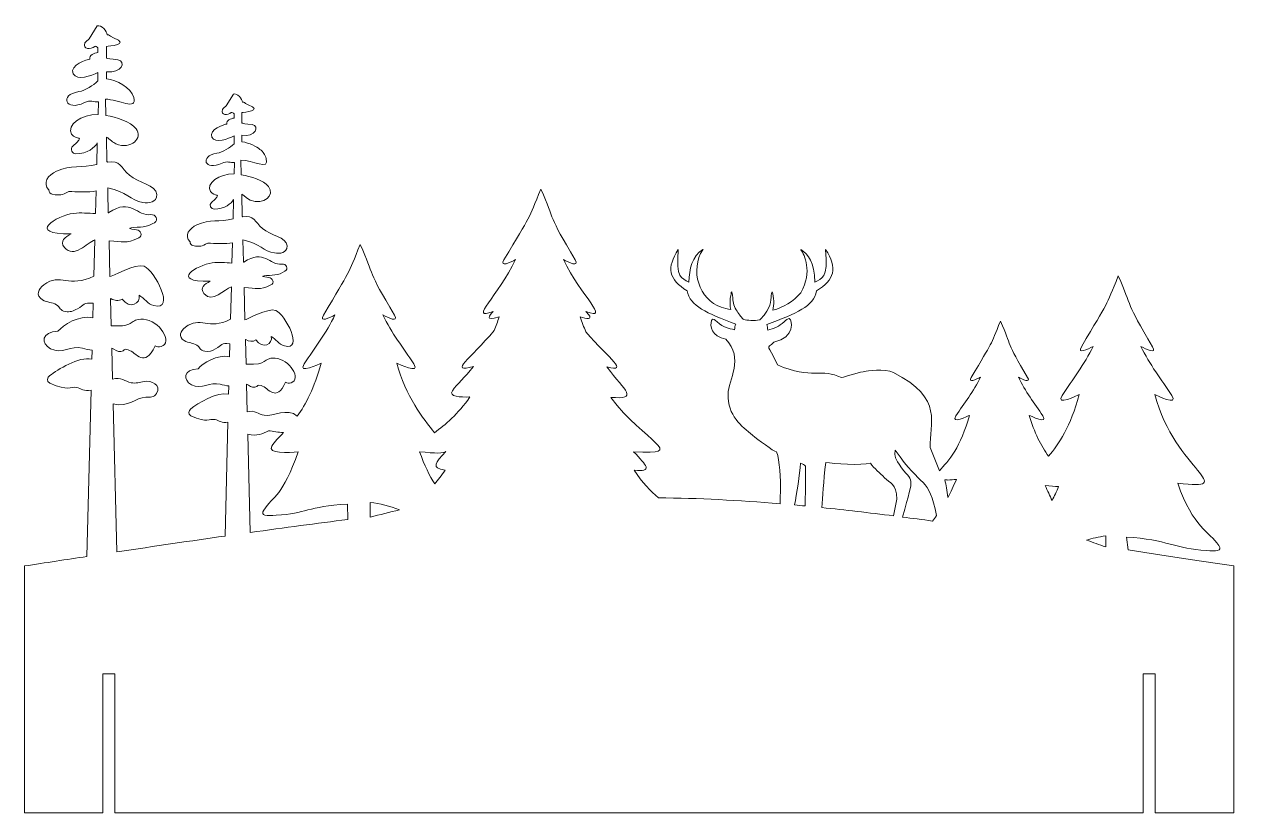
# Model space of a CAD drawing. Header units: inches. Extents: x 1869 to 2492, y -178 to 21.
# Drawn here: x 2185.2 to 2491.8, y -177.8 to 20.8 of the extents above; entities that cross this region are included whole.
import ezdxf

# ---------------------------------------------------------------- set-up
doc = ezdxf.new("R2010")
doc.units = ezdxf.units.IN
doc.header["$MEASUREMENT"] = 0
doc.layers.add('_U+0421_U+043B_U+043E_U+0439 1', color=7, linetype='Continuous')

# ---------------------------------------------------------------- blocks, each defined once
blk = doc.blocks.new('block 9')
at = {"layer": '_U+0421_U+043B_U+043E_U+0439 1', "color": 1, "lineweight": 5, "true_color": 0xff0000}
for points, knots in [([(2463.44, -111.59), (2463.44, -111.59), (2463.01, -108.39), (2463.01, -108.39), (2473.15, -108.91), (2475.56, -111.4), (2483.12, -111.75), (2485.62, -112.04), (2487.17, -111.82), (2486.29, -110.51), (2483.85, -106.85), (2479.88, -106.14), (2475.91, -94.79), (2491.78, -96.58), (2475.34, -91.73), (2470.13, -72.48), (2470.51, -72.58), (2476.28, -75.49), (2474.42, -72.66), (2471.83, -68.72), (2468.77, -64.84), (2466.65, -60.32), (2467.89, -61.02), (2470.74, -62.37), (2469.56, -60.4), (2462.65, -48.78), (2464.62, -50.89), (2460.94, -42.54), (2457.66, -50.59), (2458.61, -48.7), (2451.65, -60.4), (2450.48, -62.37), (2453.32, -61.02), (2454.57, -60.32), (2452.44, -64.84), (2449.38, -68.72), (2446.79, -72.66), (2444.94, -75.49), (2450.71, -72.58), (2451.09, -72.48), (2448.93, -80.44), (2445.96, -84.95), (2443.36, -88.02), (2441.56, -85.4), (2439.69, -82), (2438.52, -77.7), (2438.82, -77.78), (2443.39, -80.08), (2441.92, -77.84), (2439.87, -74.72), (2437.45, -71.65), (2435.76, -68.07), (2436.75, -68.62), (2439, -69.69), (2438.07, -68.13), (2432.6, -58.92), (2434.15, -60.59), (2431.24, -53.97), (2428.64, -60.36), (2429.39, -58.85), (2423.88, -68.13), (2422.95, -69.69), (2425.2, -68.62), (2426.19, -68.07), (2424.5, -71.65), (2422.08, -74.72), (2420.02, -77.84), (2418.56, -80.08), (2423.13, -77.78), (2423.43, -77.7), (2421.3, -85.57), (2418.16, -89.19), (2415.85, -91.64), (2415.85, -91.64), (2413.55, -85.82), (2413.55, -85.82), (2413.19, -79.79), (2417.28, -73.49), (2404.27, -66.9), (2402.09, -65.79), (2397.39, -66.48), (2397.04, -66.65), (2396.34, -66.65), (2392.21, -67.87), (2391.18, -68.2), (2386.23, -65.69), (2383.77, -68.74), (2375.04, -64.99), (2372.53, -59.27), (2372.11, -61.32), (2374.16, -59.25), (2379.51, -58.14), (2378.87, -53.53), (2378.01, -53.33), (2377.67, -53.25), (2377.24, -53.65), (2376.73, -54.11), (2375.44, -55.31), (2374.18, -55.84), (2372.58, -56.21), (2372.59, -55.74), (2372.51, -55.28), (2372.34, -54.84), (2379.93, -51.94), (2384.17, -50.28), (2384.88, -46.33), (2389.37, -43.61), (2390.36, -40.61), (2387.15, -35.9), (2387.9, -43.32), (2386.13, -43.14), (2384.5, -44.16), (2384.25, -38.93), (2382.87, -37.3), (2380.96, -35.87), (2380.96, -35.87), (2380.94, -35.89), (2380.94, -35.89), (2380.92, -35.91), (2380.92, -35.92), (2380.97, -35.99), (2381.81, -37.26), (2383.95, -41.38), (2380.97, -46.82), (2378.98, -49.05), (2376.54, -50.55), (2373.85, -51.21), (2374.33, -49.88), (2374.08, -47.94), (2373.74, -46.57), (2373.11, -47.62), (2373.85, -49.27), (2372.36, -51.47), (2371.35, -52.96), (2370.69, -53.57), (2370.62, -53.63), (2369.12, -53.98), (2367.42, -53.7), (2366.53, -53.58), (2366.15, -53.24), (2365.44, -52.33), (2364.85, -51.47), (2364.19, -50.49), (2363.83, -49.34), (2363.8, -48.13), (2363.78, -47.08), (2363.52, -46.66), (2363.52, -46.64), (2363.52, -46.64), (2363.47, -46.57), (2363.47, -46.57), (2363.47, -46.57), (2363.45, -46.65), (2363.45, -46.65), (2363.44, -46.68), (2362.76, -49.24), (2363.3, -51.03), (2362.47, -50.88), (2361.66, -50.66), (2360.85, -50.41), (2355.22, -48.67), (2352.95, -40.97), (2356.24, -35.99), (2356.3, -35.9), (2356.29, -35.9), (2356.25, -35.87), (2353.49, -37.7), (2352.87, -40.78), (2352.71, -44.16), (2350.81, -42.99), (2349.46, -43.28), (2350.06, -35.9), (2347.03, -40.51), (2347.59, -43.45), (2352.32, -46.33), (2353.03, -50.22), (2357.15, -51.89), (2364.53, -54.72), (2364.38, -55.19), (2364.28, -55.65), (2364.21, -56.12), (2362.79, -55.77), (2361.42, -55.6), (2359.85, -54.15), (2359.33, -53.67), (2358.73, -53.08), (2358.45, -53.8), (2357.9, -55.15), (2358.45, -57.79), (2362.03, -58.53), (2366.7, -63.24), (2362.71, -68.83), (2362.59, -72.34), (2362.41, -77.76), (2366.09, -80.44), (2368.74, -82.7), (2369.98, -83.73), (2374.15, -86.85), (2374.8, -86.85), (2375.69, -89.06), (2375.83, -93.66), (2375.78, -97.18), (2375.78, -97.18), (2375.78, -97.18), (2375.78, -97.18), (2375.76, -98.12), (2375.74, -99.06), (2375.7, -99.96), (2365.22, -99.08), (2355.22, -98.58), (2345.05, -98.47), (2343.07, -96.77), (2340.95, -94.61), (2338.9, -91.52), (2343.79, -92.02), (2342.09, -90.32), (2338.8, -86.87), (2352.87, -87.79), (2341.45, -84.46), (2333.05, -73.17), (2340.17, -73.71), (2336.75, -71.71), (2332.07, -65.5), (2337.77, -66.84), (2332.81, -63.66), (2326.76, -56.62), (2326.24, -55.45), (2325.75, -54.21), (2325.31, -52.89), (2326.95, -53.41), (2328.56, -53.67), (2327.42, -52.29), (2327.2, -52.02), (2326.99, -51.76), (2326.79, -51.51), (2333.21, -53.93), (2325.46, -47.67), (2321.13, -38.45), (2322.37, -39.14), (2325.22, -40.5), (2324.05, -38.53), (2317.13, -26.91), (2319.1, -29.02), (2315.42, -20.67), (2312.14, -28.72), (2313.09, -26.82), (2306.13, -38.53), (2304.96, -40.5), (2307.81, -39.14), (2309.05, -38.45), (2304.7, -47.7), (2296.98, -53.93), (2303.39, -51.51), (2302.58, -52.5), (2301.03, -54.11), (2304.9, -52.89), (2304.51, -54.12), (2304.1, -55.27), (2303.67, -56.33), (2297.5, -63.61), (2292.06, -67.03), (2298.45, -65.41), (2296.25, -68.16), (2294.25, -69.8), (2293.12, -71.49), (2292.11, -73.01), (2295.11, -73.18), (2297.55, -73.04), (2294.55, -77.42), (2291.28, -80.06), (2288.65, -82.08), (2285.72, -78.52), (2281.35, -72.88), (2279.1, -64.55), (2279.47, -64.64), (2285.24, -67.55), (2283.39, -64.72), (2280.8, -60.78), (2277.74, -56.91), (2275.61, -52.38), (2276.86, -53.08), (2279.7, -54.44), (2278.53, -52.47), (2271.62, -40.84), (2273.58, -42.96), (2269.9, -34.61), (2266.62, -42.66), (2267.58, -40.76), (2260.62, -52.47), (2259.44, -54.44), (2262.29, -53.08), (2263.53, -52.38), (2261.41, -56.91), (2258.35, -60.78), (2255.76, -64.72), (2253.91, -67.55), (2259.68, -64.64), (2260.05, -64.55), (2258.35, -70.81), (2256.15, -74.94), (2254.03, -77.91), (2251.57, -75.63), (2248.05, -78.11), (2245.67, -77.68), (2244.22, -77.43), (2243.37, -76.25), (2241.43, -76.83), (2241.43, -76.83), (2241.26, -69.85), (2241.26, -69.85), (2241.94, -70.12), (2242.52, -70.76), (2243.31, -70.61), (2244.3, -70.42), (2243.82, -69.86), (2244.94, -70.2), (2246.85, -70.78), (2248.66, -74.59), (2251.06, -69.32), (2251.45, -69.55), (2251.91, -69.65), (2252.48, -69.47), (2255.21, -68.64), (2252.14, -63.49), (2248.42, -63.3), (2245.01, -63.11), (2246.96, -65.19), (2241.12, -64.76), (2241.12, -64.76), (2240.97, -58.66), (2240.97, -58.66), (2241, -58.64), (2241.01, -58.63), (2241.05, -58.61), (2241.89, -59.08), (2242.79, -59.23), (2243.6, -58.71), (2245.33, -61.11), (2247.95, -59.78), (2247.45, -57.82), (2248.62, -58.51), (2249.37, -59.82), (2250.79, -60.19), (2255.85, -61.52), (2251, -52.2), (2248.59, -51.26), (2246.64, -50.5), (2241, -53.75), (2240.84, -53.62), (2240.84, -53.62), (2240.63, -45.51), (2240.63, -45.51), (2243.99, -45.57), (2244.26, -46.31), (2247.41, -44.84), (2248.41, -44.37), (2247.78, -43.07), (2246.9, -42.97), (2243.14, -42.56), (2246.94, -42.5), (2248.37, -42.3), (2249.35, -42.18), (2250.07, -41.92), (2250.92, -41.4), (2251.95, -40.77), (2251.23, -39.4), (2250.15, -39.57), (2247, -40.04), (2245.66, -35.62), (2240.56, -39.12), (2240.53, -39.12), (2240.51, -39.12), (2240.47, -39.13), (2240.47, -39.13), (2240.39, -35.88), (2240.33, -33.51), (2244.66, -34.31), (2245.51, -36.39), (2248.3, -36.79), (2249.69, -37), (2251.49, -36.85), (2251.45, -35.01), (2251.41, -32.75), (2247.24, -32.35), (2245.28, -30.64), (2243.38, -28.98), (2243.1, -27.11), (2240.34, -27.66), (2240.29, -27.63), (2240.24, -27.6), (2240.18, -27.58), (2240.18, -27.58), (2240.04, -21.96), (2240.04, -21.96), (2240.81, -22.41), (2241.6, -23.27), (2242.18, -23.5), (2245.64, -24.9), (2248.47, -22.16), (2246.76, -20.06), (2245.44, -18.45), (2242.38, -17.49), (2239.92, -17.06), (2239.92, -17.06), (2239.82, -13.38), (2239.82, -13.38), (2242.74, -13.38), (2247.08, -16.11), (2246.23, -13), (2245.98, -12.07), (2245.39, -11.27), (2244.62, -10.69), (2243.68, -9.98), (2242.14, -9.09), (2240.07, -8.75), (2240.07, -8.75), (2240.07, -7.14), (2240.07, -7.14), (2243.49, -7.67), (2244.67, -4.72), (2242.63, -4.45), (2240.96, -4.25), (2240.31, -4.15), (2240.07, -4.04), (2240.07, -4.04), (2240.07, -1.4), (2240.07, -1.4), (2240.46, -1.33), (2245.7, -1.08), (2241.64, 0.57), (2240.42, 1.07), (2240.89, 1.25), (2240.22, 1.25), (2240.25, 1.97), (2238.85, 3.6), (2237.98, 3.22), (2237.98, 3.22), (2236.14, 0.31), (2236.14, 0.31), (2235.94, 0.05), (2235.25, -0.4), (2235.18, -0.64), (2234.65, -2.21), (2236.48, -2.14), (2237.41, -1.42), (2237.63, -1.24), (2237.87, -1.56), (2238.12, -1.75), (2238.12, -1.75), (2238.12, -2.8), (2238.12, -2.8), (2237.21, -2.92), (2236.07, -3.4), (2236.28, -4.3), (2235.89, -4.35), (2231.53, -5.61), (2232.53, -7.61), (2233.37, -9.3), (2236.61, -8.05), (2238.12, -7.29), (2238.12, -7.29), (2238.12, -9.25), (2238.12, -9.25), (2237.08, -10.25), (2235.32, -11.42), (2233.76, -11.66), (2229.31, -12.34), (2230.71, -16.32), (2235.07, -14.14), (2236.33, -13.51), (2237.21, -14.1), (2238.21, -13.97), (2238.21, -13.97), (2238.14, -16.83), (2238.14, -16.83), (2234.34, -16.83), (2230.89, -19.29), (2232.13, -21.3), (2233.09, -22.88), (2235.5, -21.31), (2232.39, -24.05), (2231.75, -24.64), (2232.26, -25.78), (2233.1, -25.77), (2235.71, -25.73), (2237.46, -24.33), (2237.98, -23.3), (2237.98, -23.3), (2237.86, -28.18), (2237.86, -28.18), (2234.34, -29.09), (2232.05, -28.19), (2228.71, -29.7), (2226.8, -30.57), (2225.46, -32.41), (2227.01, -33.96), (2227.01, -34.44), (2227.38, -34.87), (2227.75, -34.93), (2229.78, -35.26), (2229.7, -35.14), (2231.53, -34.34), (2233.03, -34.32), (2236.15, -34.57), (2237.7, -34.2), (2237.7, -34.2), (2237.57, -39.32), (2237.57, -39.32), (2235.92, -39.27), (2234.3, -39.06), (2232.6, -39.28), (2228.81, -39.77), (2221.55, -44.12), (2232.05, -43.9), (2230.71, -44.69), (2229.34, -45.54), (2230.52, -47), (2232.69, -49.67), (2235.67, -45.84), (2237.42, -45.28), (2237.42, -45.28), (2237.21, -53.5), (2237.21, -53.5), (2231.58, -56.34), (2229.57, -52.62), (2225.86, -55.47), (2224.53, -56.49), (2223.96, -57.85), (2225.56, -58.87), (2226.55, -59.51), (2227.81, -59.43), (2228.73, -60.01), (2229.63, -60.59), (2229.42, -61.29), (2230.74, -61.54), (2231.73, -61.74), (2232.6, -61.42), (2233.46, -60.93), (2235.1, -60), (2234.75, -59.45), (2237.05, -59.64), (2237.05, -59.64), (2236.97, -62.94), (2236.97, -62.94), (2233.83, -62.26), (2230.24, -64.58), (2229.04, -65.99), (2225.27, -66.1), (2225.14, -68.79), (2227.39, -69.98), (2229.91, -71.31), (2232.07, -69.2), (2234.58, -69.85), (2235.33, -70.04), (2236.08, -70.26), (2236.78, -70.3), (2236.78, -70.3), (2236.73, -72.34), (2236.73, -72.34), (2233.76, -71.66), (2228.95, -74.73), (2227.19, -76.05), (2226.66, -76.45), (2226.42, -77.45), (2227.19, -77.79), (2231.6, -79.74), (2231.65, -78.48), (2233.3, -78.76), (2234.31, -78.93), (2234.94, -79.78), (2236.55, -79.38), (2236.55, -79.38), (2235.82, -108.1), (2235.82, -108.1), (2227.31, -109.32), (2218.26, -110.65), (2208.58, -112.1), (2208.58, -112.1), (2207.64, -74.77), (2207.64, -74.77), (2211.56, -75.85), (2213.25, -73.2), (2215.84, -73.12), (2216.91, -73.08), (2217.92, -73.24), (2218.57, -72.19), (2219.89, -70.07), (2217.15, -68.82), (2215.44, -69.15), (2214.32, -69.36), (2213.36, -69.69), (2212.19, -69.48), (2210.57, -69.2), (2209.63, -67.89), (2207.47, -68.54), (2207.47, -68.54), (2207.28, -60.77), (2207.28, -60.77), (2208.05, -61.08), (2208.69, -61.79), (2209.56, -61.62), (2210.66, -61.41), (2210.13, -60.79), (2211.38, -61.17), (2213.5, -61.81), (2215.51, -66.04), (2218.18, -60.19), (2218.61, -60.44), (2219.12, -60.55), (2219.75, -60.36), (2222.79, -59.43), (2219.37, -53.71), (2215.24, -53.5), (2211.45, -53.29), (2213.61, -55.6), (2207.13, -55.12), (2207.13, -55.12), (2206.96, -48.34), (2206.96, -48.34), (2207, -48.32), (2207.01, -48.31), (2207.05, -48.29), (2207.99, -48.81), (2208.98, -48.98), (2209.88, -48.39), (2211.81, -51.07), (2214.71, -49.59), (2214.16, -47.41), (2215.47, -48.18), (2216.29, -49.64), (2217.87, -50.05), (2223.5, -51.52), (2218.11, -41.17), (2215.43, -40.13), (2213.26, -39.28), (2206.99, -42.89), (2206.82, -42.74), (2206.82, -42.74), (2206.59, -33.73), (2206.59, -33.73), (2210.32, -33.81), (2210.62, -34.62), (2214.12, -32.99), (2215.23, -32.47), (2214.53, -31.02), (2213.55, -30.92), (2209.38, -30.46), (2213.59, -30.39), (2215.18, -30.17), (2216.28, -30.03), (2217.07, -29.75), (2218.02, -29.17), (2219.16, -28.47), (2218.36, -26.95), (2217.16, -27.13), (2213.66, -27.66), (2212.17, -22.75), (2206.51, -26.63), (2206.48, -26.64), (2206.45, -26.64), (2206.41, -26.65), (2206.41, -26.65), (2206.32, -23.04), (2206.25, -20.4), (2211.06, -21.29), (2212, -23.6), (2215.11, -24.05), (2216.65, -24.28), (2218.65, -24.11), (2218.6, -22.07), (2218.56, -19.56), (2213.93, -19.12), (2211.75, -17.21), (2209.64, -15.37), (2209.33, -13.29), (2206.26, -13.9), (2206.21, -13.87), (2206.15, -13.84), (2206.08, -13.82), (2206.08, -13.82), (2205.93, -7.57), (2205.93, -7.57), (2206.79, -8.07), (2207.66, -9.03), (2208.31, -9.29), (2212.15, -10.84), (2215.3, -7.79), (2213.4, -5.47), (2211.93, -3.67), (2208.53, -2.61), (2205.79, -2.13), (2205.79, -2.13), (2205.69, 1.96), (2205.69, 1.96), (2208.93, 1.96), (2213.75, -1.07), (2212.81, 2.38), (2212.08, 5.06), (2208.6, 6.67), (2205.97, 7.1), (2205.97, 7.1), (2205.97, 8.89), (2205.97, 8.89), (2209.76, 8.31), (2211.08, 11.58), (2208.8, 11.88), (2206.95, 12.11), (2206.23, 12.22), (2205.97, 12.33), (2205.97, 12.33), (2205.97, 15.27), (2205.97, 15.27), (2206.4, 15.34), (2212.22, 15.62), (2207.71, 17.46), (2206.35, 18.02), (2206.87, 18.21), (2206.13, 18.21), (2206.16, 19.02), (2204.61, 20.82), (2203.64, 20.4), (2203.64, 20.4), (2201.6, 17.17), (2201.6, 17.17), (2201.38, 16.88), (2200.61, 16.38), (2200.53, 16.12), (2199.95, 14.37), (2201.98, 14.45), (2203.01, 15.24), (2203.25, 15.44), (2203.52, 15.09), (2203.8, 14.88), (2203.8, 14.88), (2203.8, 13.71), (2203.8, 13.71), (2202.78, 13.58), (2201.52, 13.05), (2201.75, 12.05), (2201.31, 11.99), (2196.48, 10.59), (2197.58, 8.37), (2198.52, 6.49), (2202.12, 7.88), (2203.8, 8.72), (2203.8, 8.72), (2203.8, 6.55), (2203.8, 6.55), (2202.64, 5.44), (2200.68, 4.14), (2198.96, 3.87), (2194, 3.11), (2195.57, -1.31), (2200.41, 1.12), (2201.8, 1.82), (2202.79, 1.16), (2203.9, 1.3), (2203.9, 1.3), (2203.82, -1.87), (2203.82, -1.87), (2199.6, -1.87), (2195.77, -4.61), (2197.14, -6.84), (2198.21, -8.59), (2200.89, -6.85), (2197.44, -9.9), (2196.72, -10.54), (2197.29, -11.82), (2198.22, -11.8), (2201.12, -11.76), (2203.06, -10.21), (2203.64, -9.06), (2203.64, -9.06), (2203.5, -14.48), (2203.5, -14.48), (2199.6, -15.5), (2197.06, -14.5), (2193.35, -16.17), (2191.22, -17.14), (2189.73, -19.18), (2191.46, -20.91), (2191.46, -21.44), (2191.87, -21.92), (2192.28, -21.99), (2194.54, -22.35), (2194.44, -22.21), (2196.48, -21.32), (2198.14, -21.3), (2201.61, -21.58), (2203.33, -21.17), (2203.33, -21.17), (2203.18, -26.86), (2203.18, -26.86), (2201.35, -26.8), (2199.56, -26.57), (2197.66, -26.81), (2193.46, -27.36), (2185.39, -32.19), (2197.05, -31.94), (2195.56, -32.83), (2194.04, -33.77), (2195.35, -35.39), (2197.76, -38.35), (2201.08, -34.1), (2203.02, -33.48), (2203.02, -33.48), (2202.79, -42.61), (2202.79, -42.61), (2196.53, -45.77), (2194.3, -41.63), (2190.18, -44.8), (2188.7, -45.93), (2188.06, -47.44), (2189.84, -48.58), (2190.95, -49.29), (2192.34, -49.2), (2193.36, -49.84), (2194.37, -50.48), (2194.14, -51.26), (2195.6, -51.55), (2196.69, -51.76), (2197.66, -51.41), (2198.62, -50.87), (2200.44, -49.84), (2200.05, -49.23), (2202.61, -49.44), (2202.61, -49.44), (2202.52, -53.1), (2202.52, -53.1), (2199.02, -52.34), (2195.04, -54.93), (2193.71, -56.48), (2189.52, -56.61), (2189.38, -59.6), (2191.87, -60.92), (2194.67, -62.39), (2197.08, -60.05), (2199.87, -60.77), (2200.7, -60.99), (2201.53, -61.23), (2202.31, -61.27), (2202.31, -61.27), (2202.25, -63.54), (2202.25, -63.54), (2198.95, -62.79), (2193.61, -66.2), (2191.65, -67.67), (2191.06, -68.1), (2190.8, -69.22), (2191.65, -69.59), (2196.55, -71.76), (2196.61, -70.36), (2198.45, -70.68), (2199.56, -70.87), (2200.27, -71.81), (2202.05, -71.36), (2202.05, -71.36), (2200.99, -113.25), (2200.99, -113.25), (2195.91, -114.02), (2190.67, -114.82), (2185.25, -115.65), (2185.25, -115.65), (2185.25, -177.8), (2185.25, -177.8), (2185.25, -177.8), (2205.06, -177.8), (2205.06, -177.8), (2205.06, -177.8), (2205.06, -142.8), (2205.06, -142.8), (2205.06, -142.8), (2208.06, -142.8), (2208.06, -142.8), (2208.06, -142.8), (2208.06, -177.8), (2208.06, -177.8), (2208.06, -177.8), (2467.23, -177.8), (2467.23, -177.8), (2467.23, -177.8), (2467.23, -142.8), (2467.23, -142.8), (2467.23, -142.8), (2470.23, -142.8), (2470.23, -142.8), (2470.23, -142.8), (2470.23, -177.8), (2470.23, -177.8), (2470.23, -177.8), (2490.05, -177.8), (2490.05, -177.8), (2490.05, -177.8), (2490.05, -115.65), (2490.05, -115.65), (2480.59, -114.22), (2471.75, -112.86), (2463.44, -111.59)], [0, 0, 0, 0, 1, 1, 1, 2, 2, 2, 3, 3, 3, 4, 4, 4, 5, 5, 5, 6, 6, 6, 7, 7, 7, 8, 8, 8, 9, 9, 9, 10, 10, 10, 11, 11, 11, 12, 12, 12, 13, 13, 13, 14, 14, 14, 15, 15, 15, 16, 16, 16, 17, 17, 17, 18, 18, 18, 19, 19, 19, 20, 20, 20, 21, 21, 21, 22, 22, 22, 23, 23, 23, 24, 24, 24, 25, 25, 25, 26, 26, 26, 27, 27, 27, 28, 28, 28, 29, 29, 29, 30, 30, 30, 31, 31, 31, 32, 32, 32, 33, 33, 33, 34, 34, 34, 35, 35, 35, 36, 36, 36, 37, 37, 37, 38, 38, 38, 39, 39, 39, 40, 40, 40, 41, 41, 41, 42, 42, 42, 43, 43, 43, 44, 44, 44, 45, 45, 45, 46, 46, 46, 47, 47, 47, 48, 48, 48, 49, 49, 49, 50, 50, 50, 51, 51, 51, 52, 52, 52, 53, 53, 53, 54, 54, 54, 55, 55, 55, 56, 56, 56, 57, 57, 57, 58, 58, 58, 59, 59, 59, 60, 60, 60, 61, 61, 61, 62, 62, 62, 63, 63, 63, 64, 64, 64, 65, 65, 65, 66, 66, 66, 67, 67, 67, 68, 68, 68, 69, 69, 69, 70, 70, 70, 71, 71, 71, 72, 72, 72, 73, 73, 73, 74, 74, 74, 75, 75, 75, 76, 76, 76, 77, 77, 77, 78, 78, 78, 79, 79, 79, 80, 80, 80, 81, 81, 81, 82, 82, 82, 83, 83, 83, 84, 84, 84, 85, 85, 85, 86, 86, 86, 87, 87, 87, 88, 88, 88, 89, 89, 89, 90, 90, 90, 91, 91, 91, 92, 92, 92, 93, 93, 93, 94, 94, 94, 95, 95, 95, 96, 96, 96, 97, 97, 97, 98, 98, 98, 99, 99, 99, 100, 100, 100, 101, 101, 101, 102, 102, 102, 103, 103, 103, 104, 104, 104, 105, 105, 105, 106, 106, 106, 107, 107, 107, 108, 108, 108, 109, 109, 109, 110, 110, 110, 111, 111, 111, 112, 112, 112, 113, 113, 113, 114, 114, 114, 115, 115, 115, 116, 116, 116, 117, 117, 117, 118, 118, 118, 119, 119, 119, 120, 120, 120, 121, 121, 121, 122, 122, 122, 123, 123, 123, 124, 124, 124, 125, 125, 125, 126, 126, 126, 127, 127, 127, 128, 128, 128, 129, 129, 129, 130, 130, 130, 131, 131, 131, 132, 132, 132, 133, 133, 133, 134, 134, 134, 135, 135, 135, 136, 136, 136, 137, 137, 137, 138, 138, 138, 139, 139, 139, 140, 140, 140, 141, 141, 141, 142, 142, 142, 143, 143, 143, 144, 144, 144, 145, 145, 145, 146, 146, 146, 147, 147, 147, 148, 148, 148, 149, 149, 149, 150, 150, 150, 151, 151, 151, 152, 152, 152, 153, 153, 153, 154, 154, 154, 155, 155, 155, 156, 156, 156, 157, 157, 157, 158, 158, 158, 159, 159, 159, 160, 160, 160, 161, 161, 161, 162, 162, 162, 163, 163, 163, 164, 164, 164, 165, 165, 165, 166, 166, 166, 167, 167, 167, 168, 168, 168, 169, 169, 169, 170, 170, 170, 171, 171, 171, 172, 172, 172, 173, 173, 173, 174, 174, 174, 175, 175, 175, 176, 176, 176, 177, 177, 177, 178, 178, 178, 179, 179, 179, 180, 180, 180, 181, 181, 181, 182, 182, 182, 183, 183, 183, 184, 184, 184, 185, 185, 185, 186, 186, 186, 187, 187, 187, 188, 188, 188, 189, 189, 189, 190, 190, 190, 191, 191, 191, 192, 192, 192, 193, 193, 193, 194, 194, 194, 195, 195, 195, 196, 196, 196, 197, 197, 197, 198, 198, 198, 199, 199, 199, 200, 200, 200, 201, 201, 201, 202, 202, 202, 203, 203, 203, 204, 204, 204, 205, 205, 205, 206, 206, 206, 207, 207, 207, 208, 208, 208, 209, 209, 209, 210, 210, 210, 211, 211, 211, 212, 212, 212, 213, 213, 213, 214, 214, 214, 215, 215, 215, 216, 216, 216, 217, 217, 217, 218, 218, 218, 219, 219, 219, 220, 220, 220, 221, 221, 221, 222, 222, 222, 223, 223, 223, 224, 224, 224, 225, 225, 225, 226, 226, 226, 227, 227, 227, 228, 228, 228, 229, 229, 229, 230, 230, 230, 231, 231, 231, 232, 232, 232, 233, 233, 233, 234, 234, 234, 235, 235, 235, 236, 236, 236, 237, 237, 237, 238, 238, 238, 239, 239, 239, 240, 240, 240, 241, 241, 241, 242, 242, 242, 243, 243, 243, 244, 244, 244, 245, 245, 245, 246, 246, 246, 247, 247, 247, 248, 248, 248, 249, 249, 249, 250, 250, 250, 251, 251, 251, 252, 252, 252, 253, 253, 253, 254, 254, 254, 255, 255, 255, 256, 256, 256, 257, 257, 257, 258, 258, 258, 259, 259, 259, 260, 260, 260, 261, 261, 261, 262, 262, 262, 263, 263, 263, 264, 264, 264, 265, 265, 265, 266, 266, 266, 267, 267, 267, 268, 268, 268, 269, 269, 269, 270, 270, 270, 271, 271, 271, 272, 272, 272, 273, 273, 273, 274, 274, 274, 275, 275, 275, 276, 276, 276, 277, 277, 277, 278, 278, 278, 279, 279, 279, 280, 280, 280, 281, 281, 281, 282, 282, 282, 283, 283, 283, 284, 284, 284, 285, 285, 285, 286, 286, 286, 287, 287, 287, 288, 288, 288, 289, 289, 289, 290, 290, 290, 291, 291, 291, 292, 292, 292, 293, 293, 293, 294, 294, 294, 295, 295, 295, 296, 296, 296, 297, 297, 297, 298, 298, 298, 299, 299, 299, 299]), ([(2242.2, -107.2), (2242.2, -107.2), (2241.58, -82.45), (2241.58, -82.45), (2243.92, -83.09), (2245.37, -82.26), (2246.77, -81.6), (2248, -81.63), (2249.21, -82.01), (2250.59, -82.03), (2249.36, -83.33), (2248.31, -84.37), (2247.6, -85.43), (2246.28, -87.42), (2252, -87.11), (2254.27, -86.85), (2250.3, -98.2), (2248.02, -97.94), (2245.57, -101.6), (2244.7, -102.91), (2246.24, -103.13), (2248.75, -102.84), (2256.31, -102.49), (2256.51, -100.59), (2266.66, -100.07), (2266.66, -100.07), (2266.74, -103.95), (2266.74, -103.95), (2259.07, -104.9), (2250.93, -105.99), (2242.2, -107.2)], [0, 0, 0, 0, 1, 1, 1, 2, 2, 2, 3, 3, 3, 4, 4, 4, 5, 5, 5, 6, 6, 6, 7, 7, 7, 8, 8, 8, 9, 9, 9, 10, 10, 10, 10]), ([(2291.28, -91.52), (2290.41, -92.83), (2289.53, -93.97), (2288.66, -94.98), (2287.37, -92.9), (2286.08, -90.3), (2284.87, -86.85), (2288.96, -87.31), (2290.9, -87.33), (2291.45, -86.78), (2291.45, -86.78), (2291.46, -86.78), (2291.46, -86.78), (2288.83, -89.7), (2287.61, -90.96), (2291.28, -91.52)], [0, 0, 0, 0, 1, 1, 1, 2, 2, 2, 3, 3, 3, 4, 4, 4, 5, 5, 5, 5]), ([(2414.08, -104.32), (2411.53, -103.97), (2409.03, -103.64), (2406.58, -103.32), (2409.71, -91.88), (2409.34, -95.28), (2405.68, -90.03), (2404.48, -88.31), (2404.6, -87.34), (2404.74, -86.5), (2411.38, -96.17), (2413.28, -92.98), (2415.1, -102.95), (2414.76, -103.45), (2414.41, -103.9), (2414.08, -104.32)], [0, 0, 0, 0, 1, 1, 1, 2, 2, 2, 3, 3, 3, 4, 4, 4, 5, 5, 5, 5]), ([(2381.99, -100.52), (2381.09, -100.43), (2380.2, -100.35), (2379.32, -100.27), (2379.92, -97.57), (2380.7, -92.58), (2380.86, -89.78), (2381.43, -89.91), (2381.85, -90.14), (2382.1, -90.47), (2382.1, -90.75), (2382.15, -95.87), (2381.99, -100.52)], [0, 0, 0, 0, 1, 1, 1, 2, 2, 2, 3, 3, 3, 4, 4, 4, 4]), ([(2404.33, -103.03), (2398.05, -102.23), (2392.06, -101.54), (2386.27, -100.94), (2386.39, -98.27), (2386.65, -94.57), (2387.2, -89.55), (2389.19, -89.86), (2396.19, -90.39), (2398.48, -89.71), (2399.47, -91.12), (2400.88, -92.22), (2402, -93.41), (2403.34, -94.81), (2405.12, -94.81), (2405.12, -98.83), (2405.12, -98.83), (2404.33, -103.03), (2404.33, -103.03)], [0, 0, 0, 0, 1, 1, 1, 2, 2, 2, 3, 3, 3, 4, 4, 4, 5, 5, 5, 6, 6, 6, 6]), ([(2418.01, -98.36), (2417.75, -96.66), (2417.5, -95.19), (2417.26, -93.98), (2417.46, -93.97), (2417.66, -93.96), (2417.85, -93.94), (2417.85, -93.94), (2417.83, -93.99), (2417.83, -93.99), (2418.68, -93.96), (2419.48, -93.9), (2420.14, -93.84), (2419.45, -95.5), (2418.73, -97), (2418.01, -98.36)], [0, 0, 0, 0, 1, 1, 1, 2, 2, 2, 3, 3, 3, 4, 4, 4, 5, 5, 5, 5]), ([(2444.27, -99.13), (2443.68, -97.98), (2443.11, -96.74), (2442.55, -95.38), (2443.81, -95.5), (2444.92, -95.59), (2445.9, -95.66), (2445.36, -96.89), (2444.82, -98.05), (2444.27, -99.13)], [0, 0, 0, 0, 1, 1, 1, 2, 2, 2, 3, 3, 3, 3]), ([(2272.41, -103.36), (2272.41, -103.36), (2272.41, -99.66), (2272.41, -99.66), (2274.87, -99.93), (2277.33, -100.54), (2279.77, -101.52), (2277.36, -102.1), (2274.9, -102.72), (2272.41, -103.36)], [0, 0, 0, 0, 1, 1, 1, 2, 2, 2, 3, 3, 3, 3]), ([(2457.78, -110.86), (2456.15, -110.28), (2454.54, -109.7), (2452.95, -109.14), (2454.39, -108.67), (2455.98, -108.3), (2457.78, -108.08), (2457.78, -108.08), (2457.78, -110.86), (2457.78, -110.86)], [0, 0, 0, 0, 1, 1, 1, 2, 2, 2, 3, 3, 3, 3])]:
    blk.add_open_spline(points, degree=3, knots=knots, dxfattribs=at)
blk = doc.blocks.new('block 8')
at = {"layer": '_U+0421_U+043B_U+043E_U+0439 1'}
blk.add_blockref('block 9', (0, 0), dxfattribs=at)

msp = doc.modelspace()

# ---------------------------------------------------------------- block references
at = {"layer": '_U+0421_U+043B_U+043E_U+0439 1'}
msp.add_blockref('block 8', (0, 0), dxfattribs=at)

doc.saveas('drawing.dxf')
